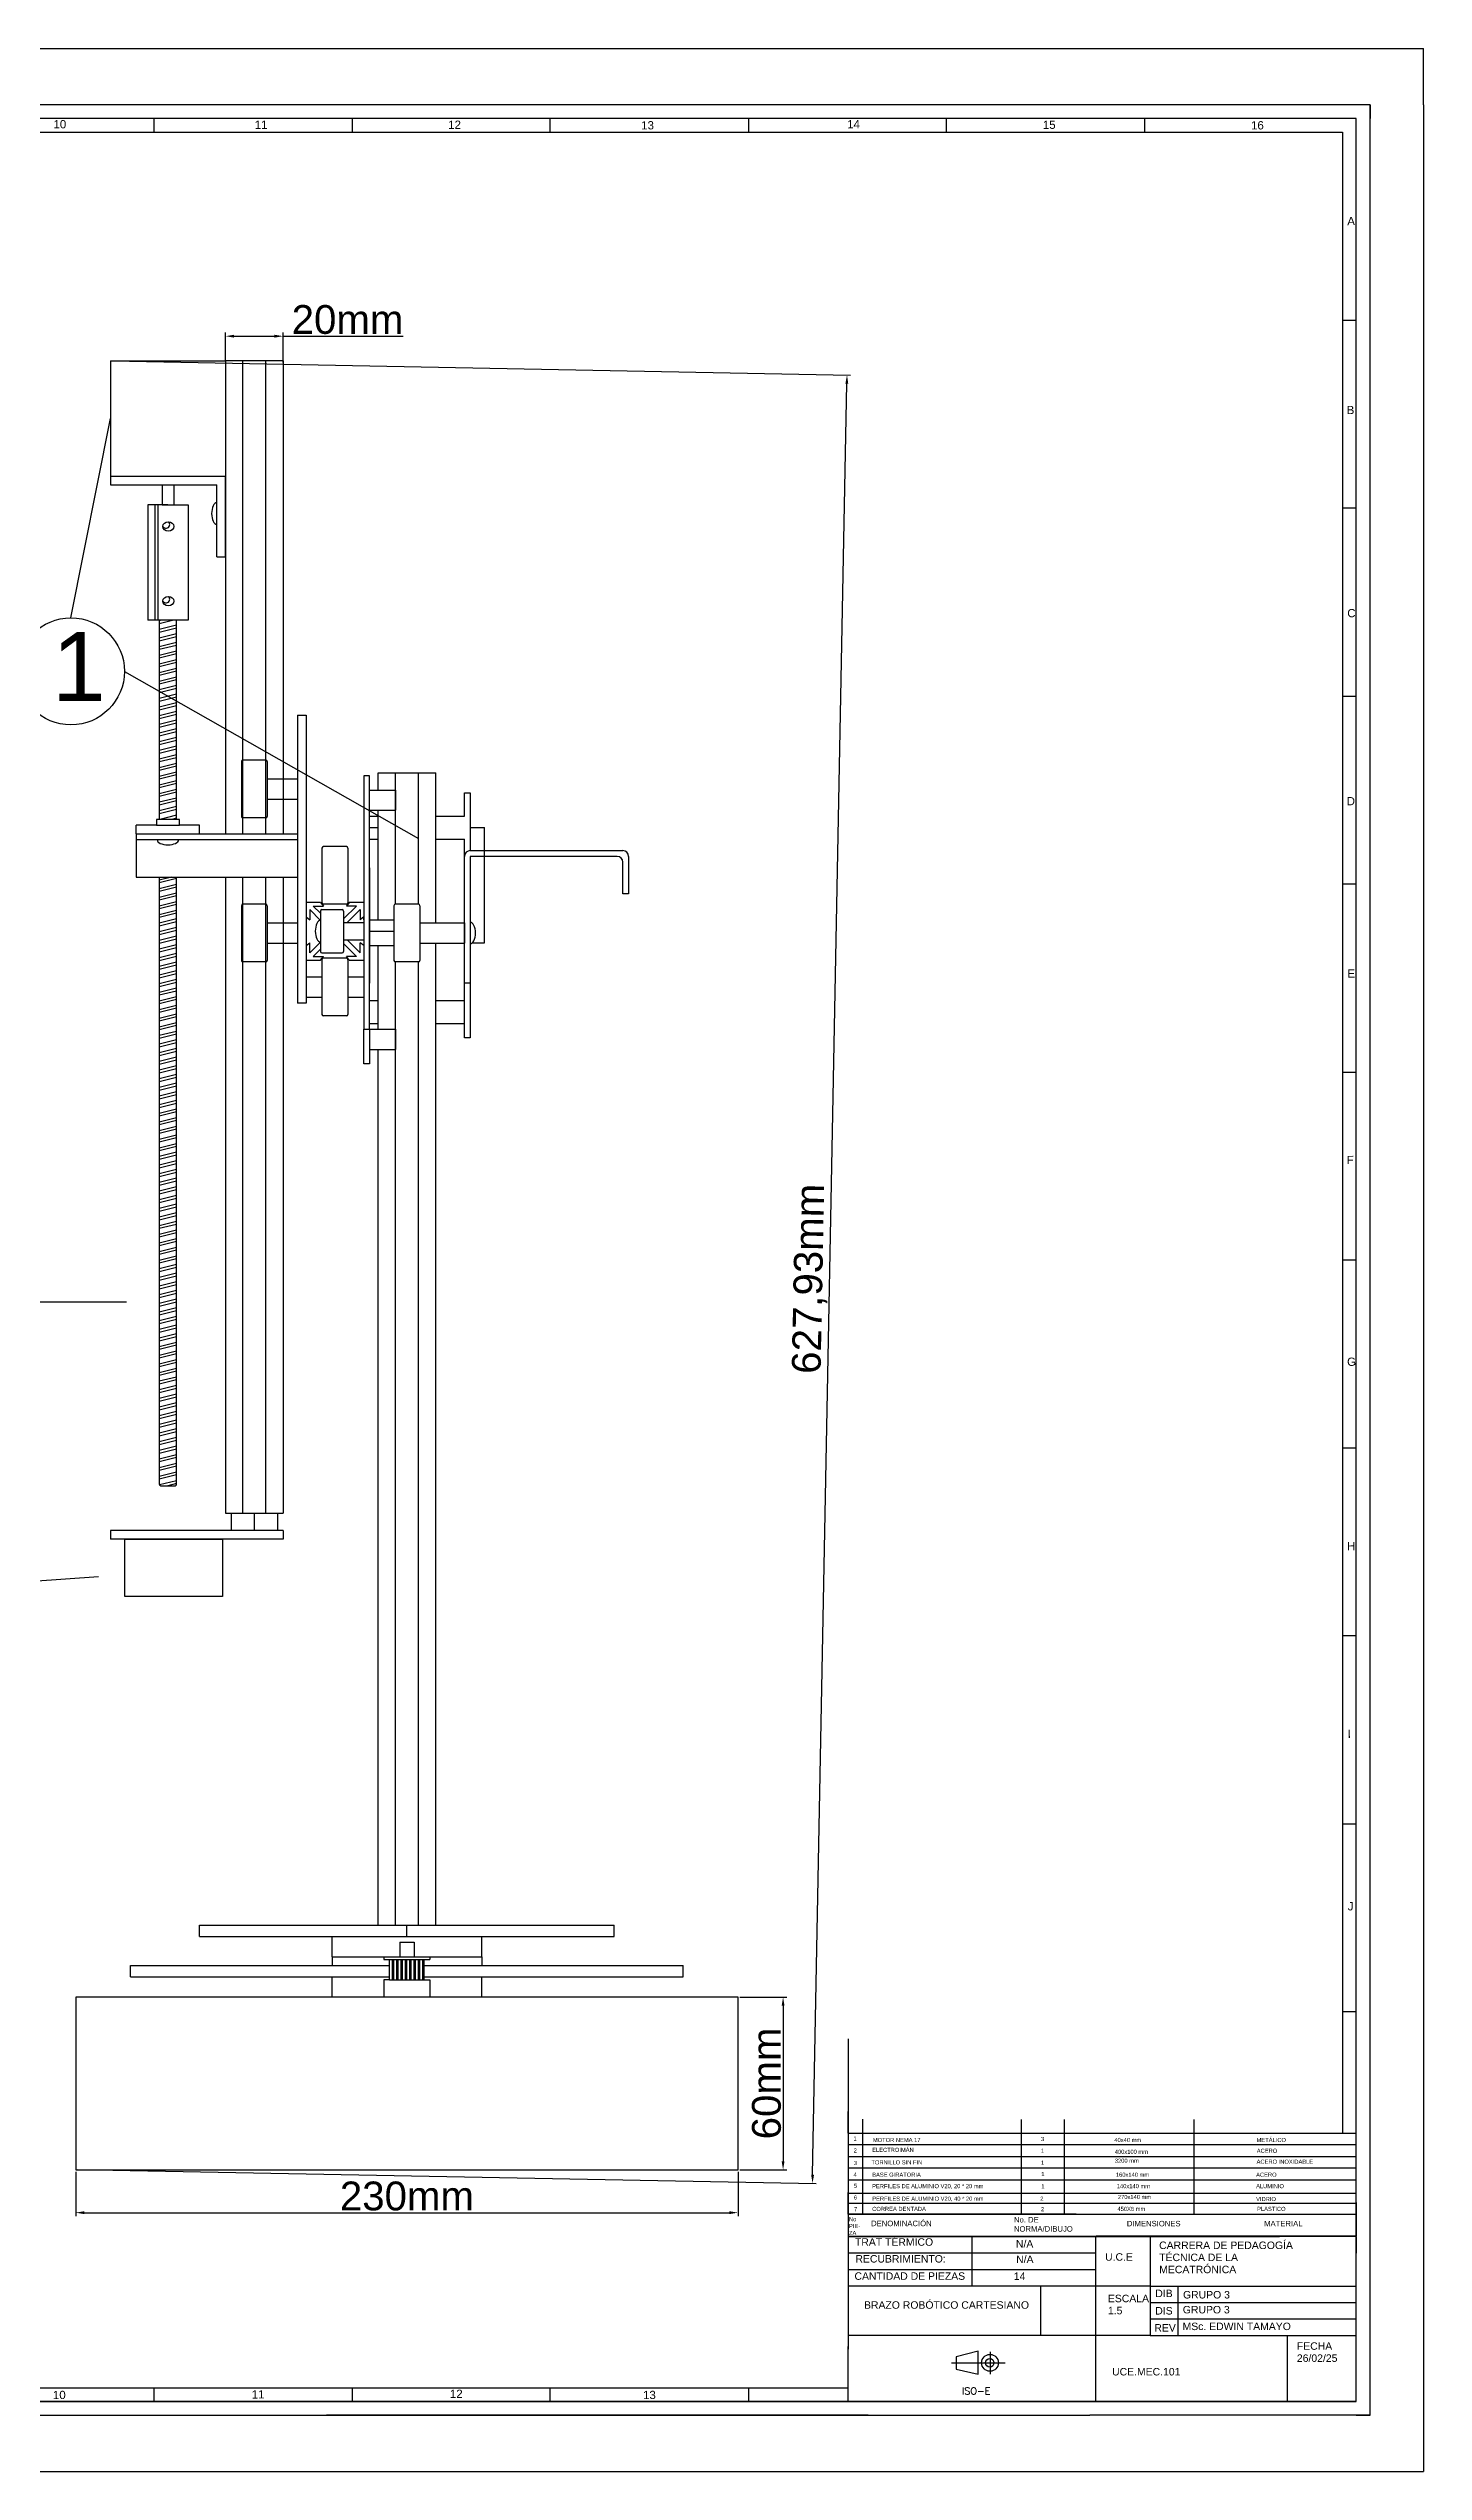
# Model space of a CAD drawing. Header units: millimetres. Extents: x -1898 to 4258, y 366 to 1294.
# Drawn here: x 3780 to 4258, y 453 to 1294 of the extents above; entities that cross this region are included whole.
import ezdxf

# ---------------------------------------------------------------- set-up
doc = ezdxf.new("R2010")
doc.units = ezdxf.units.MM
doc.layers.get('Defpoints').update_dxf_attribs({"color": 170})
for name, color, linetype in [('Carros', 10, 'Continuous'), ('Complementos', 3, 'Continuous'), ('Plásticos', 50, 'Continuous')]:
    doc.layers.add(name, color=color, linetype=linetype)
doc.layers.add('Layer1', color=7, linetype='Continuous', transparency=0.55)
doc.layers.add('Medidas', color=5, linetype='Continuous', lineweight=30, plot=False)
doc.styles.add('Anotativo', font='arial.ttf')
doc.styles.get("Standard").update_dxf_attribs({"font": 'arial.ttf', "height": 5})
doc.dimstyles.new('ISO-25', dxfattribs={"dimtxt": 10, "dimasz": 3, "dimexe": 1.25, "dimexo": 0.625, "dimtad": 1, "dimtxsty": 'Anotativo', "dimcen": 2.5, "dimadec": 0, "dimazin": 0, "dimtfac": 1, "dimtmove": 0, "dimatfit": 3, "dimfxl": 1, "dimarcsym": 0})

# ---------------------------------------------------------------- blocks, each defined once
blk = doc.blocks.new('*D29')
at = {"layer": 'Defpoints', "color": 0, "transparency": 16777216}
for p in [(3789.74, 557.7), (4019.74, 557.7), (4019.74, 542.85)]:
    blk.add_point(p, dxfattribs=at)
at = {"layer": 'Medidas', "color": 0, "lineweight": -2, "transparency": 16777216}
for p, q in [((3789.74, 557.07), (3789.74, 541.6)), ((4019.74, 557.07), (4019.74, 541.6)), ((3792.74, 542.85), (4016.74, 542.85))]:
    blk.add_line(p, q, dxfattribs=at)
at = {"layer": 'Medidas', "color": 0, "transparency": 16777216}
for points in [[(3792.74, 543.35), (3792.74, 542.35), (3789.74, 542.85)], [(4016.74, 543.35), (4016.74, 542.35), (4019.74, 542.85)]]:
    blk.add_solid(points, dxfattribs=at)
at = {"layer": 'Medidas', "color": 0, "transparency": 16777216, "insert": (3904.74, 548.58), "char_height": 10, "attachment_point": 5, "style": 'Anotativo'}
blk.add_mtext('230mm', dxfattribs=at)
blk = doc.blocks.new('*D32')
at = {"layer": 'Defpoints', "color": 0, "transparency": 16777216}
for p in [(4019.74, 617.7), (4019.74, 557.7), (4035.39, 557.7)]:
    blk.add_point(p, dxfattribs=at)
at = {"layer": 'Medidas', "color": 0, "lineweight": -2, "transparency": 16777216}
for p, q in [((4020.37, 617.7), (4036.64, 617.7)), ((4035.39, 614.7), (4035.39, 560.7)), ((4020.37, 557.7), (4036.64, 557.7))]:
    blk.add_line(p, q, dxfattribs=at)
at = {"layer": 'Medidas', "color": 0, "transparency": 16777216}
for points in [[(4034.89, 614.7), (4035.89, 614.7), (4035.39, 617.7)], [(4034.89, 560.7), (4035.89, 560.7), (4035.39, 557.7)]]:
    blk.add_solid(points, dxfattribs=at)
at = {"layer": 'Medidas', "color": 0, "transparency": 16777216, "insert": (4029.66, 587.7), "char_height": 10, "attachment_point": 5, "rotation": 90, "style": 'Anotativo'}
blk.add_mtext('60mm', dxfattribs=at)
blk = doc.blocks.new('*D33')
at = {"layer": 'Defpoints', "color": 0, "transparency": 16777216}
for p in [(3801.74, 1185.7), (4057.59, 1180.81), (3789.74, 557.88)]:
    blk.add_point(p, dxfattribs=at)
at = {"layer": 'Medidas', "color": 0, "lineweight": -2, "transparency": 16777216}
for p, q in [((3802.37, 1185.69), (4058.84, 1180.78)), ((4045.65, 555.99), (4057.53, 1177.81)), ((3790.37, 557.87), (4046.84, 552.97))]:
    blk.add_line(p, q, dxfattribs=at)
at = {"layer": 'Medidas', "color": 0, "transparency": 16777216}
for points in [[(4057.03, 1177.82), (4058.03, 1177.8), (4057.59, 1180.81)], [(4045.15, 556), (4046.15, 555.98), (4045.59, 552.99)]]:
    blk.add_solid(points, dxfattribs=at)
at = {"layer": 'Medidas', "color": 0, "transparency": 16777216, "insert": (4044.96, 867.03), "char_height": 10, "attachment_point": 5, "rotation": 88.90499, "style": 'Anotativo'}
blk.add_mtext('627,93mm', dxfattribs=at)
blk = doc.blocks.new('*D26')
at = {"layer": 'Defpoints', "color": 0, "transparency": 16777216}
for p in [(3861.74, 1194.27), (3841.74, 1184.93), (3861.74, 1184.55)]:
    blk.add_point(p, dxfattribs=at)
at = {"layer": 'Medidas', "color": 0, "lineweight": -2, "transparency": 16777216}
for p, q in [((3841.74, 1185.56), (3841.74, 1195.52)), ((3861.74, 1185.18), (3861.74, 1195.52)), ((3844.74, 1194.27), (3858.74, 1194.27)), ((3861.74, 1194.27), (3903.5, 1194.27))]:
    blk.add_line(p, q, dxfattribs=at)
at = {"layer": 'Medidas', "color": 0, "transparency": 16777216}
for points in [[(3844.74, 1194.77), (3844.74, 1193.77), (3841.74, 1194.27)], [(3858.74, 1194.77), (3858.74, 1193.77), (3861.74, 1194.27)]]:
    blk.add_solid(points, dxfattribs=at)
at = {"layer": 'Medidas', "color": 0, "transparency": 16777216, "insert": (3884.12, 1200), "char_height": 10, "attachment_point": 5, "style": 'Anotativo'}
blk.add_mtext('20mm', dxfattribs=at)

msp = doc.modelspace()

# ---------------------------------------------------------------- linework, layer by layer
at = {"color": 0}
for p, q in [((3105.268, 1294.152), (4239.225, 1294.152)), ((4239.225, 1294.152), (4257.822, 1294.152)), ((4257.822, 1274.601), (4257.822, 1294.152)), ((4239.225, 1274.601), (3105.268, 1274.601)), ((4239.225, 472.534), (4239.225, 1274.601)), ((4239.225, 1274.601), (4239.225, 1269.833)), ((4257.822, 1274.601), (4257.822, 472.534)), ((4234.456, 1269.833), (3124.342, 1269.833)), ((3129.111, 1265.064), (4229.688, 1265.064)), ((3816.971, 1265.064), (3816.971, 1269.833)), ((3885.757, 1269.833), (3885.757, 1265.064)), ((3954.544, 1265.064), (3954.544, 1269.833)), ((4023.33, 1269.833), (4023.33, 1265.064)), ((4092.116, 1265.064), (4092.116, 1269.833)), ((4160.902, 1269.833), (4160.902, 1265.064)), ((4229.688, 1265.064), (4229.688, 598.805)), ((4229.688, 1265.064), (4229.688, 1199.808)), ((4234.456, 477.302), (4234.456, 1269.833)), ((4229.688, 1199.808), (4234.456, 1199.808)), ((4234.456, 1134.559), (4229.688, 1134.559)), ((4229.688, 1069.31), (4234.456, 1069.31)), ((4239.225, 755.785), (4239.225, 1039.036)), ((4239.225, 755.785), (4239.225, 1039.036)), ((4234.456, 1004.061), (4229.688, 1004.061)), ((4229.688, 938.813), (4234.456, 938.813)), ((4234.456, 873.564), (4229.688, 873.564)), ((4229.688, 808.315), (4234.456, 808.315)), ((4239.225, 472.534), (4239.225, 755.785)), ((4234.456, 743.066), (4229.688, 743.066)), ((4229.688, 677.817), (4234.456, 677.817)), ((4234.456, 612.569), (4229.688, 612.569)), ((4058.021, 603.24), (4058.021, 523.51)), ((4234.456, 477.302), (4234.456, 590.984)), ((4058.021, 573.913), (4058.021, 577.966)), ((4058.021, 575.153), (4058.021, 495.423)), ((4058.021, 570.432), (4058.021, 574.485)), ((4058.021, 570.432), (4234.456, 570.432)), ((4234.456, 566.379), (4058.021, 566.379)), ((4058.021, 562.325), (4234.456, 562.325)), ((4234.456, 558.272), (4058.021, 558.272)), ((4058.021, 554.219), (4234.456, 554.219)), ((4058.021, 545.826), (4058.021, 549.88)), ((4058.021, 549.593), (4234.456, 549.593)), ((4058.021, 542.345), (4058.021, 546.399)), ((4058.021, 546.112), (4234.456, 546.112)), ((4137.178, 542.345), (4058.021, 542.345)), ((4058.021, 542.345), (4234.456, 542.345)), ((4234.456, 541.773), (4234.456, 545.826)), ((4234.456, 541.773), (4234.456, 545.826)), ((4234.456, 541.773), (4234.456, 542.345)), ((4234.456, 541.773), (4234.456, 542.345)), ((4234.456, 535.097), (4234.456, 541.773)), ((4234.456, 535.097), (4234.456, 541.773)), ((4234.456, 534.525), (4234.456, 540.247)), ((4234.456, 534.525), (4234.456, 540.247)), ((4234.456, 534.525), (4058.021, 534.525)), ((4058.021, 534.525), (4143.854, 534.525)), ((4058.021, 534.525), (4100.938, 534.525)), ((4058.021, 534.525), (4105.706, 534.525)), ((4058.021, 534.525), (4062.789, 534.525)), ((4058.021, 534.525), (4143.854, 534.525)), ((4058.021, 534.525), (4100.938, 534.525)), ((4062.789, 534.525), (4068.035, 534.525)), ((4062.789, 534.525), (4115.243, 534.525)), ((4100.938, 534.525), (4100.938, 517.358)), ((4115.243, 534.525), (4137.178, 534.525)), ((4137.178, 534.525), (4153.391, 534.525)), ((4143.854, 534.525), (4162.928, 534.525)), ((4143.854, 534.525), (4143.854, 477.302)), ((4143.854, 534.525), (4162.928, 534.525)), ((4153.391, 534.525), (4160.067, 534.525)), ((4160.067, 534.525), (4198.216, 534.525)), ((4162.928, 534.525), (4162.928, 500.191)), ((4198.216, 534.525), (4207.753, 534.525)), ((4234.456, 534.525), (4234.456, 535.097)), ((4234.456, 534.525), (4234.456, 535.097)), ((4234.456, 477.302), (4234.456, 534.525)), ((4234.456, 534.525), (4234.456, 528.803)), ((4234.456, 534.525), (4234.456, 528.803)), ((4234.456, 477.302), (4234.456, 534.525)), ((4234.456, 534.525), (4234.456, 528.803)), ((4234.456, 534.525), (4234.456, 528.803)), ((4143.854, 528.803), (4058.021, 528.803)), ((4058.021, 525.942), (4058.021, 521.888)), ((4058.021, 523.08), (4143.854, 523.08)), ((4162.928, 517.358), (4058.021, 517.358)), ((4143.854, 517.358), (4124.78, 517.358)), ((4124.78, 517.358), (4124.78, 500.191)), ((4162.928, 517.358), (4234.456, 517.358)), ((4162.928, 517.358), (4172.466, 517.358)), ((4162.928, 517.358), (4182.003, 517.358)), ((4162.928, 517.358), (4172.466, 517.358)), ((4172.466, 517.358), (4172.466, 500.191)), ((4058.021, 509.729), (4058.021, 505.675)), ((4162.928, 511.636), (4234.456, 511.636)), ((4234.456, 505.914), (4162.928, 505.914)), ((4162.928, 500.191), (4058.021, 500.191)), ((4058.021, 477.302), (4058.021, 496.377)), ((4162.928, 500.191), (4234.456, 500.191)), ((4058.021, 482.071), (4058.021, 491.608)), ((4058.021, 482.071), (4058.021, 491.608)), ((4093.869, 490.749), (4112.498, 490.749)), ((4107.331, 494.569), (4107.331, 486.827)), ((3129.111, 482.071), (4058.021, 482.071)), ((3816.971, 477.302), (3816.971, 482.071)), ((3885.757, 482.071), (3885.757, 477.302)), ((3954.544, 477.302), (3954.544, 482.071)), ((4023.33, 482.071), (4023.33, 477.302)), ((3105.268, 472.534), (4064.983, 472.534)), ((3105.268, 472.534), (4064.983, 472.534)), ((3124.342, 477.302), (4058.021, 477.302)), ((3886.354, 477.302), (3705.149, 477.302)), ((4058.021, 472.534), (3876.816, 472.534)), ((4234.456, 477.302), (3886.354, 477.302)), ((4058.021, 477.302), (4234.456, 477.302)), ((4064.983, 472.534), (4058.021, 472.534)), ((4058.021, 472.534), (4141.947, 472.534)), ((4111.428, 472.534), (4122.873, 472.534)), ((4218.243, 472.534), (4141.947, 472.534)), ((4218.243, 472.534), (4195.457, 472.534)), ((4234.456, 472.534), (4218.243, 472.534)), ((4234.456, 472.534), (4239.225, 472.534)), ((4239.225, 472.534), (4234.456, 472.534)), ((4239.225, 472.534), (4234.456, 472.534)), ((4234.456, 472.534), (4239.225, 472.534)), ((4234.456, 472.534), (4239.225, 472.534)), ((4257.822, 472.534), (4257.822, 452.983)), ((3105.268, 452.983), (4239.225, 452.983)), ((4239.225, 452.983), (4257.822, 452.983))]:
    msp.add_line(p, q, dxfattribs=at)
for p, q in [((3861.744, 1185.698), (3841.744, 1185.698)), ((3847.744, 1021.503), (3847.744, 1185.698)), ((3855.744, 1021.503), (3855.744, 1185.698)), ((3861.744, 1185.698), (3861.744, 1021.503)), ((3894.744, 1036.698), (3894.744, 1042.698)), ((3900.744, 997.073), (3900.744, 1042.698)), ((3908.744, 997.073), (3908.744, 1042.698)), ((3914.744, 990.573), (3914.744, 1042.698)), ((3894.744, 991.573), (3894.744, 1029.698)), ((3847.744, 785.698), (3847.744, 1006.503)), ((3855.744, 785.698), (3855.744, 1006.503)), ((3861.744, 1006.503), (3861.744, 785.698)), ((3874.744, 997.698), (3869.744, 997.698)), ((3869.744, 997.698), (3869.744, 992.698)), ((3869.744, 992.698), (3870.994, 991.698)), ((3870.994, 995.198), (3874.744, 991.448)), ((3870.994, 995.198), (3870.994, 991.698)), ((3872.244, 996.448), (3874.744, 993.948)), ((3872.244, 996.448), (3875.744, 996.448)), ((3874.744, 997.698), (3875.744, 996.448)), ((3887.244, 996.448), (3882.744, 991.948)), ((3884.744, 997.698), (3883.744, 996.448)), ((3887.244, 996.448), (3883.744, 996.448)), ((3888.494, 995.198), (3883.994, 990.698)), ((3889.744, 997.698), (3884.744, 997.698)), ((3889.744, 997.698), (3887.244, 997.698)), ((3888.494, 995.198), (3888.494, 991.698)), ((3889.744, 992.698), (3888.494, 991.698)), ((3889.744, 997.698), (3889.744, 992.698)), ((3869.744, 982.698), (3870.994, 983.698)), ((3869.744, 982.698), (3869.744, 977.698)), ((3869.744, 977.698), (3874.744, 977.698)), ((3870.994, 980.198), (3874.744, 983.948)), ((3870.994, 980.198), (3870.994, 983.698)), ((3872.244, 978.948), (3874.744, 981.448)), ((3872.244, 978.948), (3875.744, 978.948)), ((3874.744, 977.698), (3875.744, 978.948)), ((3889.744, 982.698), (3889.744, 977.698)), ((3894.744, 953.698), (3894.744, 982.573)), ((3900.744, 642.698), (3900.744, 977.073)), ((3908.744, 642.698), (3908.744, 977.073)), ((3914.744, 642.698), (3914.744, 983.573)), ((3894.744, 642.698), (3894.744, 946.698)), ((3841.744, 785.698), (3861.744, 785.698)), ((3894.744, 642.698), (3914.744, 642.698)), ((4229.688, 598.805), (4229.688, 570.432)), ((4058.021, 575.153), (4058.021, 542.345)), ((4063.019, 575.288), (4063.019, 542.481)), ((4118.021, 575.153), (4118.021, 542.345)), ((4133.021, 575.153), (4133.021, 542.345)), ((4178.021, 575.153), (4178.021, 542.345))]:
    msp.add_line(p, q)
for points in [[(3841.744, 1185.698), (3841.744, 1021.503)], [(3841.744, 1006.503), (3841.744, 785.698)]]:
    msp.add_lwpolyline(points)
msp.add_lwpolyline([(4095.49, 488.467), (4103.183, 486.729), (4103.183, 494.77), (4095.49, 492.841)], close=True, dxfattribs=at)
for centre, radius in [((4107.249, 490.712), 2.914), ((4107.167, 490.712), 1.457)]:
    msp.add_circle(centre, radius, dxfattribs=at)
at = {"layer": 'Carros'}
for p, q in [((3866.744, 1062.698), (3866.744, 962.698)), ((3856.244, 1040.573), (3856.244, 1033.573)), ((3856.244, 1040.573), (3866.744, 1040.573)), ((3891.744, 1041.698), (3889.744, 1041.698)), ((3889.744, 1041.698), (3889.744, 953.698)), ((3891.744, 1009.698), (3891.744, 1041.698)), ((3891.744, 1036.698), (3900.744, 1036.698)), ((3900.744, 1036.698), (3900.744, 1029.698)), ((3924.744, 1027.698), (3924.744, 1035.698)), ((3924.744, 1035.698), (3926.744, 1035.698)), ((3926.744, 1035.698), (3926.744, 1015.698)), ((3926.744, 1035.698), (3926.744, 1015.698)), ((3856.244, 1033.573), (3866.744, 1033.573)), ((3891.744, 1029.698), (3900.744, 1029.698)), ((3891.744, 1027.698), (3894.744, 1027.698)), ((3914.744, 1027.698), (3924.744, 1027.698)), ((3810.744, 1021.503), (3866.744, 1021.503)), ((3810.744, 1021.503), (3810.744, 1006.503)), ((3810.744, 1019.503), (3866.744, 1019.503)), ((3891.744, 1019.698), (3894.744, 1019.698)), ((3914.744, 1019.698), (3924.744, 1019.698)), ((3924.744, 950.698), (3924.744, 1019.698)), ((3891.744, 953.698), (3891.744, 1009.698)), ((3924.744, 969.698), (3924.744, 1013.698)), ((3926.744, 1015.698), (3979.744, 1015.698)), ((3926.744, 1013.698), (3926.744, 950.698)), ((3977.744, 1013.698), (3926.744, 1013.698)), ((3926.744, 1013.698), (3926.744, 969.698)), ((3979.744, 1000.698), (3979.744, 1011.698)), ((3981.744, 1013.698), (3981.744, 1000.698)), ((3810.744, 1006.503), (3866.744, 1006.503)), ((3869.744, 997.698), (3869.744, 992.698)), ((3889.744, 997.698), (3889.744, 995.198)), ((3889.744, 991.698), (3889.744, 992.698)), ((3981.744, 1000.698), (3979.744, 1000.698)), ((3856.244, 990.573), (3856.244, 983.573)), ((3856.244, 990.573), (3866.744, 990.573)), ((3888.494, 980.198), (3883.994, 984.698)), ((3856.244, 983.573), (3866.744, 983.573)), ((3869.744, 982.698), (3869.744, 977.698)), ((3887.244, 978.948), (3882.744, 983.448)), ((3887.244, 978.948), (3883.744, 978.948)), ((3884.744, 977.698), (3883.744, 978.948)), ((3884.744, 977.698), (3889.744, 977.698)), ((3888.494, 980.198), (3888.494, 983.698)), ((3889.744, 982.698), (3888.494, 983.698)), ((3926.744, 969.698), (3924.744, 969.698)), ((3891.744, 963.698), (3894.744, 963.698)), ((3914.744, 963.698), (3924.744, 963.698)), ((3889.744, 953.698), (3891.744, 953.698)), ((3889.744, 941.698), (3889.744, 953.698)), ((3891.744, 955.698), (3894.744, 955.698)), ((3891.744, 953.698), (3891.744, 941.698)), ((3891.744, 953.698), (3900.744, 953.698)), ((3900.744, 953.698), (3900.744, 946.698)), ((3914.744, 955.698), (3924.744, 955.698)), ((3926.744, 950.698), (3924.744, 950.698)), ((3891.744, 946.698), (3900.744, 946.698)), ((3891.744, 941.698), (3889.744, 941.698)), ((3832.744, 642.698), (3976.744, 642.698)), ((3832.744, 638.698), (3832.744, 642.698)), ((3904.744, 638.698), (3904.744, 642.698)), ((3976.744, 638.698), (3976.744, 642.698)), ((3832.744, 638.698), (3976.744, 638.698)), ((3878.744, 631.698), (3878.744, 638.698)), ((3878.744, 638.698), (3930.744, 638.698)), ((3878.744, 631.698), (3930.744, 631.698)), ((3878.744, 631.698), (3878.744, 628.698)), ((3930.744, 631.698), (3930.744, 638.698)), ((3930.744, 631.698), (3930.744, 628.698)), ((3808.744, 624.698), (3808.744, 628.698)), ((3808.744, 628.698), (3898.744, 628.698)), ((3808.744, 624.698), (3898.744, 624.698)), ((3878.744, 617.698), (3878.744, 624.698)), ((3884.744, 624.698), (3898.744, 624.698)), ((3910.744, 628.698), (4000.744, 628.698)), ((3910.744, 624.698), (3924.744, 624.698)), ((3910.744, 624.698), (4000.744, 624.698)), ((3930.744, 617.698), (3930.744, 624.698)), ((4000.744, 624.698), (4000.744, 628.698))]:
    msp.add_line(p, q, dxfattribs=at)
msp.add_lwpolyline([(3866.744, 1062.698), (3869.744, 1062.698), (3869.744, 962.698), (3866.744, 962.698)], dxfattribs=at)
for centre, start, end in [((3926.744, 1013.698), 90, 180), ((3977.744, 1011.698), 0, 90), ((3979.744, 1013.698), 0, 90)]:
    msp.add_arc(centre, 2, start, end, dxfattribs=at)
at = {"layer": 'Complementos'}
for p, q in [((3801.744, 1185.698), (3801.744, 1145.698)), ((3801.744, 1185.698), (3841.744, 1185.698)), ((3841.744, 1185.698), (3841.744, 1145.698)), ((3801.744, 1145.698), (3841.744, 1145.698)), ((3801.744, 1145.698), (3801.744, 1142.698)), ((3841.744, 1117.698), (3841.744, 1145.698)), ((3801.744, 1142.698), (3838.744, 1142.698)), ((3819.744, 1135.698), (3814.744, 1135.698)), ((3821.744, 1135.698), (3814.744, 1135.698)), ((3814.744, 1135.698), (3814.744, 1095.698)), ((3817.244, 1135.698), (3817.244, 1095.698)), ((3818.244, 1135.698), (3818.244, 1095.698)), ((3819.744, 1142.698), (3819.744, 1135.698)), ((3819.744, 1135.698), (3823.744, 1135.698)), ((3823.744, 1142.698), (3823.744, 1135.698)), ((3823.744, 1135.698), (3828.744, 1135.698)), ((3828.744, 1135.698), (3828.744, 1095.698)), ((3838.744, 1117.698), (3838.744, 1142.698)), ((3838.744, 1117.698), (3841.744, 1117.698)), ((3828.744, 1095.698), (3814.744, 1095.698)), ((3818.744, 1095.698), (3818.744, 1026.503)), ((3823.744, 1095.698), (3818.744, 1094.448)), ((3819.744, 1095.698), (3818.744, 1095.448)), ((3824.744, 1093.948), (3818.744, 1092.448)), ((3824.744, 1026.503), (3824.744, 1095.698)), ((3824.744, 1092.948), (3818.744, 1091.448)), ((3824.744, 1090.948), (3818.744, 1089.448)), ((3824.744, 1089.948), (3818.744, 1088.448)), ((3824.744, 1087.948), (3818.744, 1086.448)), ((3824.744, 1086.948), (3818.744, 1085.448)), ((3824.744, 1084.948), (3818.744, 1083.448)), ((3824.744, 1083.948), (3818.744, 1082.448)), ((3824.744, 1081.948), (3818.744, 1080.448)), ((3824.744, 1080.948), (3818.744, 1079.448)), ((3824.744, 1078.948), (3818.744, 1077.448)), ((3824.744, 1077.948), (3818.744, 1076.448)), ((3824.744, 1075.948), (3818.744, 1074.448)), ((3824.744, 1074.948), (3818.744, 1073.448)), ((3824.744, 1072.948), (3818.744, 1071.448)), ((3824.744, 1071.948), (3818.744, 1070.448)), ((3824.744, 1069.948), (3818.744, 1068.448)), ((3824.744, 1068.948), (3818.744, 1067.448)), ((3824.744, 1066.948), (3818.744, 1065.448)), ((3824.744, 1065.948), (3818.744, 1064.448)), ((3824.744, 1063.948), (3818.744, 1062.448)), ((3824.744, 1062.948), (3818.744, 1061.448)), ((3824.744, 1060.948), (3818.744, 1059.448)), ((3824.744, 1059.948), (3818.744, 1058.448)), ((3824.744, 1057.948), (3818.744, 1056.448)), ((3824.744, 1056.948), (3818.744, 1055.448)), ((3824.744, 1054.948), (3818.744, 1053.448)), ((3824.744, 1053.948), (3818.744, 1052.448)), ((3824.744, 1051.948), (3818.744, 1050.448)), ((3824.744, 1050.948), (3818.744, 1049.448)), ((3824.744, 1048.948), (3818.744, 1047.448)), ((3824.744, 1047.948), (3818.744, 1046.448)), ((3824.744, 1045.948), (3818.744, 1044.448)), ((3824.744, 1044.948), (3818.744, 1043.448)), ((3847.244, 1046.573), (3847.244, 1027.573)), ((3855.744, 1047.073), (3847.744, 1047.073)), ((3856.244, 1046.573), (3856.244, 1027.573)), ((3824.744, 1042.948), (3818.744, 1041.448)), ((3824.744, 1041.948), (3818.744, 1040.448)), ((3824.744, 1039.948), (3818.744, 1038.448)), ((3824.744, 1038.948), (3818.744, 1037.448)), ((3824.744, 1036.948), (3818.744, 1035.448)), ((3824.744, 1035.948), (3818.744, 1034.448)), ((3825.744, 1026.503), (3817.744, 1026.503)), ((3817.744, 1026.503), (3817.744, 1024.503)), ((3824.744, 1033.948), (3818.744, 1032.448)), ((3824.744, 1032.948), (3818.744, 1031.448)), ((3824.744, 1030.948), (3818.744, 1029.448)), ((3824.744, 1029.948), (3818.744, 1028.448)), ((3824.744, 1027.948), (3818.964, 1026.503)), ((3824.744, 1026.948), (3822.964, 1026.503)), ((3825.744, 1024.503), (3825.744, 1026.503)), ((3855.744, 1027.073), (3847.744, 1027.073)), ((3817.744, 1024.503), (3810.744, 1024.503)), ((3810.744, 1021.503), (3810.744, 1024.503)), ((3817.744, 1024.503), (3825.744, 1024.503)), ((3832.744, 1024.503), (3825.744, 1024.503)), ((3832.744, 1021.503), (3832.744, 1024.503)), ((3891.744, 1023.698), (3894.744, 1023.698)), ((3926.744, 1023.698), (3931.744, 1023.698)), ((3931.744, 983.698), (3931.744, 1023.698)), ((3875.244, 1016.573), (3875.244, 997.573)), ((3883.744, 1017.073), (3875.744, 1017.073)), ((3884.244, 1016.573), (3884.244, 997.573)), ((3891.744, 1009.698), (3891.744, 969.698)), ((3818.744, 1006.503), (3818.744, 795.698)), ((3822.964, 1006.503), (3818.744, 1005.448)), ((3824.744, 1005.948), (3818.744, 1004.448)), ((3824.744, 1003.948), (3818.744, 1002.448)), ((3824.744, 1002.948), (3818.744, 1001.448)), ((3824.744, 795.698), (3824.744, 1006.503)), ((3824.744, 1000.948), (3818.744, 999.448)), ((3824.744, 999.948), (3818.744, 998.448)), ((3824.744, 997.948), (3818.744, 996.448)), ((3824.744, 996.948), (3818.744, 995.448)), ((3824.744, 994.948), (3818.744, 993.448)), ((3824.744, 993.948), (3818.744, 992.448)), ((3847.244, 996.573), (3847.244, 977.573)), ((3855.744, 997.073), (3847.744, 997.073)), ((3856.244, 996.573), (3856.244, 977.573)), ((3874.744, 994.698), (3874.744, 980.698)), ((3875.244, 995.198), (3882.244, 995.198)), ((3883.744, 997.073), (3875.744, 997.073)), ((3882.744, 994.698), (3882.744, 980.698)), ((3900.244, 996.573), (3900.244, 977.573)), ((3908.744, 997.073), (3900.744, 997.073)), ((3909.244, 996.573), (3909.244, 977.573)), ((3824.744, 991.948), (3818.744, 990.448)), ((3824.744, 990.948), (3818.744, 989.448)), ((3824.744, 988.948), (3818.744, 987.448)), ((3824.744, 987.948), (3818.744, 986.448)), ((3824.744, 985.948), (3818.744, 984.448)), ((3824.744, 984.948), (3818.744, 983.448)), ((3882.744, 990.698), (3889.744, 990.698)), ((3882.744, 984.698), (3889.744, 984.698)), ((3900.244, 991.573), (3891.744, 991.573)), ((3900.244, 987.573), (3891.744, 987.573)), ((3909.244, 990.573), (3924.744, 990.573)), ((3924.744, 990.573), (3924.744, 983.573)), ((3824.744, 982.948), (3818.744, 981.448)), ((3824.744, 981.948), (3818.744, 980.448)), ((3824.744, 979.948), (3818.744, 978.448)), ((3824.744, 978.948), (3818.744, 977.448)), ((3824.744, 976.948), (3818.744, 975.448)), ((3824.744, 975.948), (3818.744, 974.448)), ((3855.744, 977.073), (3847.744, 977.073)), ((3875.244, 980.198), (3882.244, 980.198)), ((3875.244, 977.823), (3875.244, 958.823)), ((3883.744, 978.323), (3875.744, 978.323)), ((3884.244, 977.823), (3884.244, 958.823)), ((3900.244, 982.573), (3891.744, 982.573)), ((3908.744, 977.073), (3900.744, 977.073)), ((3909.244, 983.573), (3924.744, 983.573)), ((3927.542, 983.698), (3931.744, 983.698)), ((3824.744, 973.948), (3818.744, 972.448)), ((3824.744, 972.948), (3818.744, 971.448)), ((3824.744, 970.948), (3818.744, 969.448)), ((3824.744, 969.948), (3818.744, 968.448)), ((3824.744, 967.948), (3818.744, 966.448)), ((3869.744, 971.823), (3875.244, 971.823)), ((3884.244, 971.823), (3889.744, 971.823)), ((3889.744, 971.823), (3889.744, 964.823)), ((3824.744, 966.948), (3818.744, 965.448)), ((3824.744, 964.948), (3818.744, 963.448)), ((3824.744, 963.948), (3818.744, 962.448)), ((3824.744, 961.948), (3818.744, 960.448)), ((3824.744, 960.948), (3818.744, 959.448)), ((3824.744, 958.948), (3818.744, 957.448)), ((3869.744, 964.823), (3875.244, 964.823)), ((3884.244, 964.823), (3889.744, 964.823)), ((3824.744, 957.948), (3818.744, 956.448)), ((3824.744, 955.948), (3818.744, 954.448)), ((3824.744, 954.948), (3818.744, 953.448)), ((3824.744, 952.948), (3818.744, 951.448)), ((3824.744, 951.948), (3818.744, 950.448)), ((3883.744, 958.323), (3875.744, 958.323)), ((3824.744, 949.948), (3818.744, 948.448)), ((3824.744, 948.948), (3818.744, 947.448)), ((3824.744, 946.948), (3818.744, 945.448)), ((3824.744, 945.948), (3818.744, 944.448)), ((3824.744, 943.948), (3818.744, 942.448)), ((3824.744, 942.948), (3818.744, 941.448)), ((3824.744, 940.948), (3818.744, 939.448)), ((3824.744, 939.948), (3818.744, 938.448)), ((3824.744, 937.948), (3818.744, 936.448)), ((3824.744, 936.948), (3818.744, 935.448)), ((3824.744, 934.948), (3818.744, 933.448)), ((3824.744, 933.948), (3818.744, 932.448)), ((3824.744, 931.948), (3818.744, 930.448)), ((3824.744, 930.948), (3818.744, 929.448)), ((3824.744, 928.948), (3818.744, 927.448)), ((3824.744, 927.948), (3818.744, 926.448)), ((3824.744, 925.948), (3818.744, 924.448)), ((3824.744, 924.948), (3818.744, 923.448)), ((3824.744, 922.948), (3818.744, 921.448)), ((3824.744, 921.948), (3818.744, 920.448)), ((3824.744, 919.948), (3818.744, 918.448)), ((3824.744, 918.948), (3818.744, 917.448)), ((3824.744, 916.948), (3818.744, 915.448)), ((3824.744, 915.948), (3818.744, 914.448)), ((3824.744, 913.948), (3818.744, 912.448)), ((3824.744, 912.948), (3818.744, 911.448)), ((3824.744, 910.948), (3818.744, 909.448)), ((3824.744, 909.948), (3818.744, 908.448)), ((3824.744, 907.948), (3818.744, 906.448)), ((3824.744, 906.948), (3818.744, 905.448)), ((3824.744, 904.948), (3818.744, 903.448)), ((3824.744, 903.948), (3818.744, 902.448)), ((3824.744, 901.948), (3818.744, 900.448)), ((3824.744, 900.948), (3818.744, 899.448)), ((3824.744, 898.948), (3818.744, 897.448)), ((3824.744, 897.948), (3818.744, 896.448)), ((3824.744, 895.948), (3818.744, 894.448)), ((3824.744, 894.948), (3818.744, 893.448)), ((3824.744, 892.948), (3818.744, 891.448)), ((3824.744, 891.948), (3818.744, 890.448)), ((3824.744, 889.948), (3818.744, 888.448)), ((3824.744, 888.948), (3818.744, 887.448)), ((3824.744, 886.948), (3818.744, 885.448)), ((3824.744, 885.948), (3818.744, 884.448)), ((3824.744, 883.948), (3818.744, 882.448)), ((3824.744, 882.948), (3818.744, 881.448)), ((3824.744, 880.948), (3818.744, 879.448)), ((3824.744, 879.948), (3818.744, 878.448)), ((3824.744, 877.948), (3818.744, 876.448)), ((3824.744, 876.948), (3818.744, 875.448)), ((3824.744, 874.948), (3818.744, 873.448)), ((3824.744, 873.948), (3818.744, 872.448)), ((3824.744, 871.948), (3818.744, 870.448)), ((3824.744, 870.948), (3818.744, 869.448)), ((3824.744, 868.948), (3818.744, 867.448)), ((3824.744, 867.948), (3818.744, 866.448)), ((3824.744, 865.948), (3818.744, 864.448)), ((3824.744, 864.948), (3818.744, 863.448)), ((3824.744, 862.948), (3818.744, 861.448)), ((3824.744, 861.948), (3818.744, 860.448)), ((3824.744, 859.948), (3818.744, 858.448)), ((3824.744, 858.948), (3818.744, 857.448)), ((3824.744, 856.948), (3818.744, 855.448)), ((3824.744, 855.948), (3818.744, 854.448)), ((3824.744, 853.948), (3818.744, 852.448)), ((3824.744, 852.948), (3818.744, 851.448)), ((3824.744, 850.948), (3818.744, 849.448)), ((3824.744, 849.948), (3818.744, 848.448)), ((3824.744, 847.948), (3818.744, 846.448)), ((3824.744, 846.948), (3818.744, 845.448)), ((3824.744, 844.948), (3818.744, 843.448)), ((3824.744, 843.948), (3818.744, 842.448)), ((3824.744, 841.948), (3818.744, 840.448)), ((3824.744, 840.948), (3818.744, 839.448)), ((3824.744, 838.948), (3818.744, 837.448)), ((3824.744, 837.948), (3818.744, 836.448)), ((3824.744, 835.948), (3818.744, 834.448)), ((3824.744, 834.948), (3818.744, 833.448)), ((3824.744, 832.948), (3818.744, 831.448)), ((3824.744, 831.948), (3818.744, 830.448)), ((3824.744, 829.948), (3818.744, 828.448)), ((3824.744, 828.948), (3818.744, 827.448)), ((3824.744, 826.948), (3818.744, 825.448)), ((3824.744, 825.948), (3818.744, 824.448)), ((3824.744, 823.948), (3818.744, 822.448)), ((3824.744, 822.948), (3818.744, 821.448)), ((3824.744, 820.948), (3818.744, 819.448)), ((3824.744, 819.948), (3818.744, 818.448)), ((3824.744, 817.948), (3818.744, 816.448)), ((3824.744, 816.948), (3818.744, 815.448)), ((3824.744, 814.948), (3818.744, 813.448)), ((3824.744, 813.948), (3818.744, 812.448)), ((3824.744, 811.948), (3818.744, 810.448)), ((3824.744, 810.948), (3818.744, 809.448)), ((3824.744, 808.948), (3818.744, 807.448)), ((3824.744, 807.948), (3818.744, 806.448)), ((3824.744, 805.948), (3818.744, 804.448)), ((3824.744, 804.948), (3818.744, 803.448)), ((3824.744, 802.948), (3818.744, 801.448)), ((3824.744, 801.948), (3818.744, 800.448)), ((3824.744, 799.948), (3818.744, 798.448)), ((3824.744, 798.948), (3818.744, 797.448)), ((3824.744, 796.948), (3818.803, 795.463)), ((3819.244, 795.198), (3824.244, 795.198)), ((3824.744, 795.948), (3821.744, 795.198)), ((3843.744, 785.698), (3843.744, 779.698)), ((3843.744, 785.698), (3859.744, 785.698)), ((3851.744, 785.698), (3851.744, 779.698)), ((3859.744, 785.698), (3859.744, 779.698)), ((3896.744, 631.698), (3912.744, 631.698)), ((3896.744, 631.698), (3896.744, 630.698)), ((3902.244, 636.698), (3907.244, 636.698)), ((3902.244, 636.698), (3902.244, 631.698)), ((3907.244, 636.698), (3907.244, 631.698)), ((3912.744, 631.698), (3912.744, 630.698)), ((3896.744, 630.698), (3912.744, 630.698)), ((3896.744, 623.698), (3896.744, 617.698)), ((3898.744, 623.698), (3896.744, 623.698)), ((3898.744, 623.698), (3898.744, 630.698)), ((3898.744, 623.698), (3910.744, 623.698)), ((3899.744, 623.698), (3899.744, 630.698)), ((3900.244, 623.698), (3900.244, 630.698)), ((3901.244, 623.698), (3901.244, 630.698)), ((3901.744, 623.698), (3901.744, 630.698)), ((3902.744, 623.698), (3902.744, 630.698)), ((3903.244, 623.698), (3903.244, 630.698)), ((3904.244, 623.698), (3904.244, 630.698)), ((3904.744, 623.698), (3904.744, 630.698)), ((3905.744, 623.698), (3905.744, 630.698)), ((3906.244, 623.698), (3906.244, 630.698)), ((3907.244, 623.698), (3907.244, 630.698)), ((3907.744, 623.698), (3907.744, 630.698)), ((3908.744, 623.698), (3908.744, 630.698)), ((3909.244, 623.698), (3909.244, 630.698)), ((3910.244, 623.698), (3910.244, 630.698)), ((3910.744, 623.698), (3910.744, 630.698)), ((3910.744, 623.698), (3912.744, 623.698)), ((3912.744, 623.698), (3912.744, 617.698)), ((4019.744, 617.698), (3789.744, 617.698)), ((3789.744, 617.698), (3789.744, 557.698)), ((4019.744, 557.698), (4019.744, 617.698)), ((3789.744, 557.698), (4019.744, 557.698))]:
    msp.add_line(p, q, dxfattribs=at)
for centre, radius, start, end in [((3821.093, 1128.859), 1.282, 209.247277, 50.690626), ((3821.093, 1102.943), 1.282, 209.247277, 50.690626), ((3847.744, 1046.573), 0.5, 90, 180), ((3855.744, 1046.573), 0.5, 0, 90), ((3847.744, 1027.573), 0.5, 180, 270), ((3855.744, 1027.573), 0.5, 270, 0), ((3875.744, 1016.573), 0.5, 90, 180), ((3883.744, 1016.573), 0.5, 0, 90), ((3847.744, 996.573), 0.5, 90, 180), ((3855.744, 996.573), 0.5, 0, 90), ((3875.244, 994.698), 0.5, 90, 180), ((3875.744, 997.573), 0.5, 180, 270), ((3882.244, 994.698), 0.5, 0, 90), ((3883.744, 997.573), 0.5, 270, 0), ((3900.744, 996.573), 0.5, 90, 180), ((3908.744, 996.573), 0.5, 0, 90), ((3847.744, 977.573), 0.5, 180, 270), ((3855.744, 977.573), 0.5, 270, 0), ((3875.244, 980.698), 0.5, 180, 270), ((3875.744, 977.823), 0.5, 90, 180), ((3882.244, 980.698), 0.5, 270, 0), ((3883.744, 977.823), 0.5, 0, 90), ((3900.744, 977.573), 0.5, 180, 270), ((3908.744, 977.573), 0.5, 270, 0), ((3875.744, 958.823), 0.5, 180, 270), ((3883.744, 958.823), 0.5, 270, 0), ((3819.244, 795.698), 0.5, 180, 270), ((3824.244, 795.698), 0.5, 270, 0)]:
    msp.add_arc(centre, radius, start, end, dxfattribs=at)
for centre, major_axis in [((3838.744, 1132.698), (0, -3.75)), ((3821.744, 1019.503), (3.75, 0)), ((3874.744, 987.698), (0, -3.75)), ((3926.744, 987.073), (0, 3.75))]:
    msp.add_ellipse(centre, major_axis=major_axis, ratio=0.4877838, start_param=3.1415927, end_param=6.2831853, dxfattribs=at)
for centre in [(3821.905, 1128.233), (3821.905, 1102.316)]:
    msp.add_ellipse(centre, major_axis=(-1.93, 0), ratio=0.8381766, dxfattribs=at)
at = {"layer": 'Defpoints'}
msp.add_line((3770.525, 859.078), (3807.315, 859.078), dxfattribs=at)
at = {"layer": 'Layer1'}
msp.add_line((3894.744, 1042.698), (3914.744, 1042.698), dxfattribs=at)
at = {"layer": 'Layer1', "color": 0, "lineweight": 25}
for p, q in [((4137.178, 542.345), (4234.456, 542.345)), ((4234.456, 546.392), (4234.456, 534.811)), ((4144.134, 534.811), (4234.456, 534.811))]:
    msp.add_line(p, q, dxfattribs=at)
at = {"layer": 'Layer1', "color": 0, "lineweight": 30}
for p, q in [((4210.614, 505.914), (4210.614, 505.944)), ((4210.614, 477.302), (4210.614, 500.191)), ((4234.456, 477.302), (4210.614, 477.302))]:
    msp.add_line(p, q, dxfattribs=at)
at = {"layer": 'Medidas'}
for p, q in [((3788.064, 1096.486), (3801.744, 1165.698)), ((3806.64, 1077.909), (3908.744, 1019.886)), ((3763.133, 761.312), (3797.617, 763.685))]:
    msp.add_line(p, q, dxfattribs=at)
msp.add_circle((3788.064, 1077.909), 18.577, dxfattribs=at)
at = {"layer": 'Plásticos'}
for p, q in [((3861.744, 779.698), (3801.744, 779.698)), ((3801.744, 779.698), (3801.744, 776.698)), ((3861.744, 776.698), (3801.744, 776.698)), ((3861.744, 779.698), (3861.744, 776.698))]:
    msp.add_line(p, q, dxfattribs=at)
msp.add_lwpolyline([(3806.744, 776.698), (3840.744, 776.698), (3840.744, 756.698), (3806.744, 756.698)], close=True, dxfattribs=at)

# ---------------------------------------------------------------- texts
at = {"color": 0}
for s, height, p in [('TRAT TÉRMICO', 2.59131, (4060.351, 531.365)), ('N/A', 2.5913, (4116.264, 530.717)), ('CARRERA DE PEDAGOGÍA', 2.59131, (4165.985, 530.231)), ('CANTIDAD DE PIEZAS', 2.59131, (4060.189, 519.542)), ('RECUBRIMIENTO:', 2.59131, (4060.513, 525.535)), ('14', 2.5913, (4115.519, 519.494)), ('N/A', 2.5913, (4116.331, 525.373)), ('U.C.E', 2.5913, (4147.218, 526.182)), ('TÉCNICA DE LA', 2.59131, (4166.018, 526.036)), ('MECATRÓNICA', 2.59131, (4166.018, 521.84)), ('ESCALA', 2.5913, (4148.191, 511.768)), ('DIB', 2.5913, (4164.647, 513.531)), ('GRUPO 3', 2.5913, (4174.283, 513.064)), ('BRAZO ROBÓTICO CARTESIANO', 2.59131, (4063.493, 509.5)), ('1.5', 2.5913, (4148.191, 507.573)), ('DIS', 2.5913, (4164.647, 507.497)), ('GRUPO 3', 2.5913, (4174.214, 507.881)), ('MSc. EDWIN TAMAYO', 2.59131, (4174.121, 502.088)), ('REV', 2.5913, (4164.34, 501.564)), ('FECHA', 2.5913, (4213.827, 495.249)), ('UCE.MEC.101', 2.59131, (4149.649, 486.341)), ('26/02/25', 2.5913, (4213.827, 491.053))]:
    msp.add_text(s, height=height, dxfattribs=at).set_placement(p)
at = {"color": 0, "attachment_point": 1, "rotation": 0.3}
for s, insert, char_height in [('10', (3781.979, 1269.277), 2.8611), ('11', (3851.857, 1269.09), 2.8611), ('12', (3919.069, 1269.09), 2.8611), ('13', (3986.092, 1268.902), 2.8611), ('14', (4057.621, 1269.261), 2.8611), ('15', (4125.585, 1269.073), 2.8611), ('16', (4197.88, 1268.885), 2.8611), ('A', (4231.319, 1235.664), 2.861), ('B', (4231.111, 1170.076), 2.861), ('C', (4231.323, 1099.544), 2.861), ('D', (4231.117, 1034.28), 2.861), ('E', (4231.331, 974.445), 2.861), ('F', (4231.116, 909.718), 2.861), ('G', (4231.25, 839.675), 2.861), ('H', (4231.2, 775.66), 2.861), ('I', (4231.465, 710.491), 2.861), ('J', (4231.466, 650.636), 2.861), ('10', (3781.792, 480.993), 2.8611), ('11', (3850.824, 481.189), 2.8611), ('12', (3919.66, 481.385), 2.8611), ('13', (3986.731, 480.993), 2.8611)]:
    msp.add_mtext_dynamic_manual_height_columns(s, width=4.76853, gutter_width=12.957, heights=[0], dxfattribs=dict(at, insert=insert, char_height=char_height))
at = {"color": 0, "attachment_point": 1}
for s, width, heights, insert, char_height in [('\\P2', 19.57487, [0], (4059.875, 567.537), 1.431), ('\\P1', 19.57487, [0], (4059.853, 571.702), 1.431), ('\\PELECTROIMÁN', 29.4518, [0], (4066.328, 567.762), 1.43056), ('\\PMOTOR NEMA 17', 19.57487, [0], (4066.571, 571.194), 1.43056), ('\\P3', 19.57487, [0], (4124.979, 571.513), 1.431), ('\\P1', 19.57487, [0], (4124.904, 567.456), 1.431), ('\\P40x40 mm', 19.57487, [0], (4150.437, 571.194), 1.4306), ('\\P400x100 mm', 29.4518, [0], (4150.573, 567.082), 1.4306), ('\\PACERO', 29.4518, [0], (4199.9, 567.437), 1.4306), ('\\PMETÁLICO', 19.57487, [0], (4199.821, 571.194), 1.4306), ('\\P4', 19.57487, [0], (4059.875, 559.184), 1.431), ('\\P3', 19.57487, [0], (4059.977, 563.19), 1.431), ('\\PTORNILLO SIN FIN', 19.57487, [0], (4066.061, 563.423), 1.43056), ('\\PBASE GIRATORIA', 47.82062, [4.108], (4066.346, 559.13), 1.43056), ('\\P1', 19.57487, [0], (4124.979, 563.323), 1.431), ('\\P1', 19.57487, [0], (4125.055, 559.341), 1.431), ('\\P3200 mm', 19.57487, [0], (4150.591, 563.997), 1.4306), ('\\P160x140 mm', 19.57487, [0], (4150.974, 559.13), 1.4306), ('\\PACERO', 19.57487, [0], (4199.672, 559.13), 1.4306), ('\\PACERO INOXIDABLE', 23.74044, [0], (4199.834, 563.657), 1.43056), ('\\P6', 19.57487, [0], (4059.96, 551.225), 1.431), ('\\P5', 19.57487, [0], (4060, 555.261), 1.431), ('\\PPERFILES DE ALUMINIO V20, 20 * 20 mm', 44.59832, [0], (4066.316, 555.162), 1.43056), ('\\PPERFILES DE ALUMINIO V20, 40 * 20 mm', 44.59832, [0], (4066.347, 550.81), 1.43056), ('\\P2', 19.57487, [0], (4124.703, 550.82), 1.431), ('\\P1', 19.57487, [0], (4125.08, 555.097), 1.431), ('\\P140x140 mm', 19.57487, [0], (4151.281, 555.162), 1.4306), ('\\P270x140 mm', 19.57487, [0], (4151.665, 551.398), 1.4306), ('\\PALUMINIO', 32.2973, [4.564], (4199.672, 555.162), 1.4306), ('\\PVIDRIO', 32.2973, [0], (4199.672, 550.677), 1.4306), ('No\\PPIE-\\PZA', 19.57487, [0], (4058.276, 541.3), 1.4306), ('\\P7', 19.57487, [0], (4060.01, 547.154), 1.431), ('DENOMINACIÓN', 43.93905, [0], (4065.962, 540.071), 1.90741), ('\\PCORREA DENTADA', 19.57487, [0], (4066.328, 547.261), 1.43056), ('No. DE NORMA/DIBUJO', 19.57487, [0], (4115.573, 541.352), 1.90741), ('\\P2', 19.57487, [0], (4124.938, 547.154), 1.431), ('\\P450X6 mm', 19.57487, [0], (4151.511, 547.261), 1.4306), ('DIMENSIONES', 19.57487, [0], (4154.776, 540.001), 1.90741), ('\\PPLASTICO', 19.57487, [0], (4200.013, 547.261), 1.4306), ('MATERIAL ', 19.57487, [0], (4202.46, 540.001), 1.9074)]:
    msp.add_mtext_dynamic_manual_height_columns(s, width=width, gutter_width=9.537, heights=heights, dxfattribs=dict(at, insert=insert, char_height=char_height))
at = {"color": 0, "insert": (4097.53, 482.194), "char_height": 2.42847, "attachment_point": 1}
msp.add_mtext('{\\Fromans|c0;ISO-E}', dxfattribs=at)
at = {"layer": 'Medidas', "insert": (3781.472, 1091.591), "char_height": 24, "width": 63.77239, "attachment_point": 1}
msp.add_mtext('1', dxfattribs=at)

# ---------------------------------------------------------------- dimensions: what is measured, and where the dimension line sits
at = {"layer": 'Medidas'}
for base, p1, p2, picture, middle in [((3861.744, 1194.271), (3841.744, 1184.934), (3861.744, 1184.551), '*D26', (3884.121, 1200.002)), ((4019.744, 542.845), (3789.744, 557.698), (4019.744, 557.698), '*D29', (3904.744, 548.58))]:
    dim = msp.add_linear_dim(base=base, p1=p1, p2=p2, dimstyle='ISO-25', override={"dimpost": 'mm'}, dxfattribs=at)
    dim.commit()
    dim.dimension.update_dxf_attribs({"geometry": picture, "text_midpoint": middle})
dim = msp.add_aligned_dim(p1=(3789.744, 557.884), p2=(3801.744, 1185.698), distance=-255.894, dimstyle='ISO-25', override={"dimpost": 'mm'}, dxfattribs=at)
dim.commit()
dim.dimension.update_dxf_attribs({"geometry": '*D33', "text_midpoint": (4044.958, 867.028)})
dim = msp.add_linear_dim(base=(4035.394, 557.698), p1=(4019.744, 617.698), p2=(4019.744, 557.698), angle=90, dimstyle='ISO-25', override={"dimpost": 'mm'}, dxfattribs=at)
dim.commit()
dim.dimension.update_dxf_attribs({"geometry": '*D32', "text_midpoint": (4029.663, 587.698)})

doc.saveas('drawing.dxf')
